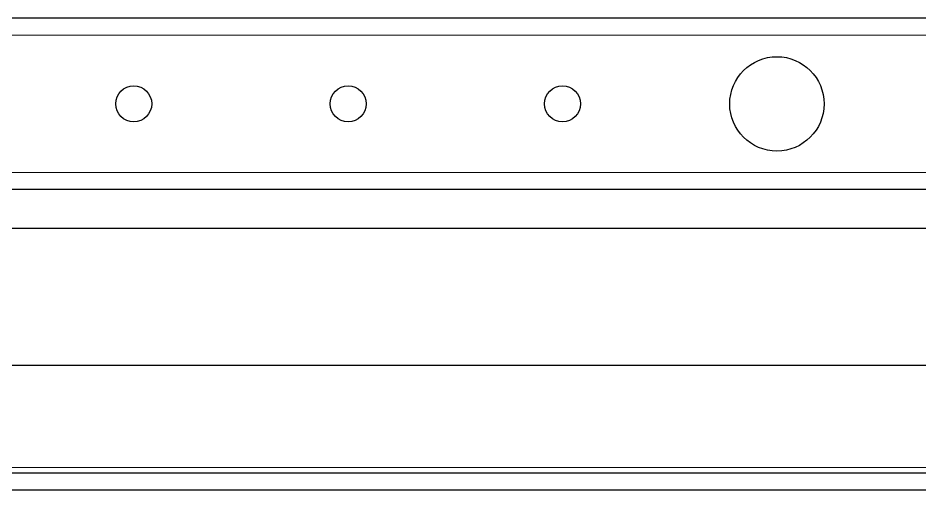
# Model space of a CAD drawing. Header units: millimetres. Extents: x -1385 to 3358, y -2404 to 1219.
# Drawn here: x -732.6 to -627.4, y -1552.3 to -1497.3 of the extents above; entities that cross this region are included whole.
import ezdxf

# ---------------------------------------------------------------- set-up
doc = ezdxf.new("R2010")
doc.units = ezdxf.units.MM

msp = doc.modelspace()

# ---------------------------------------------------------------- linework, layer by layer
at = {"color": 7, "linetype": 'Continuous', "lineweight": 25}
for p, q in [((-581.59, -1497.32), (-961.59, -1497.32)), ((-581.59, -1517.32), (-961.59, -1517.32)), ((-987.09, -1521.82), (-580.99, -1521.82)), ((-454.09, -1537.82), (-987.09, -1537.82)), ((-1038.79, -1550.32), (-448.39, -1550.32)), ((-1038.79, -1552.32), (-448.39, -1552.32))]:
    msp.add_line(p, q, dxfattribs=at)
at = {"color": 8, "linetype": 'Continuous', "lineweight": 18}
for p, q in [((-581.59, -1499.32), (-961.59, -1499.32)), ((-581.59, -1515.32), (-961.59, -1515.32)), ((-552.06, -1549.72), (-935.11, -1549.72))]:
    msp.add_line(p, q, dxfattribs=at)
at = {"color": 7, "linetype": 'Continuous', "lineweight": 25}
for centre, radius in [((-644.09, -1507.32), 5.5), ((-719.09, -1507.32), 2.1), ((-694.09, -1507.32), 2.1), ((-669.09, -1507.32), 2.1)]:
    msp.add_circle(centre, radius, dxfattribs=at)

doc.saveas('drawing.dxf')
